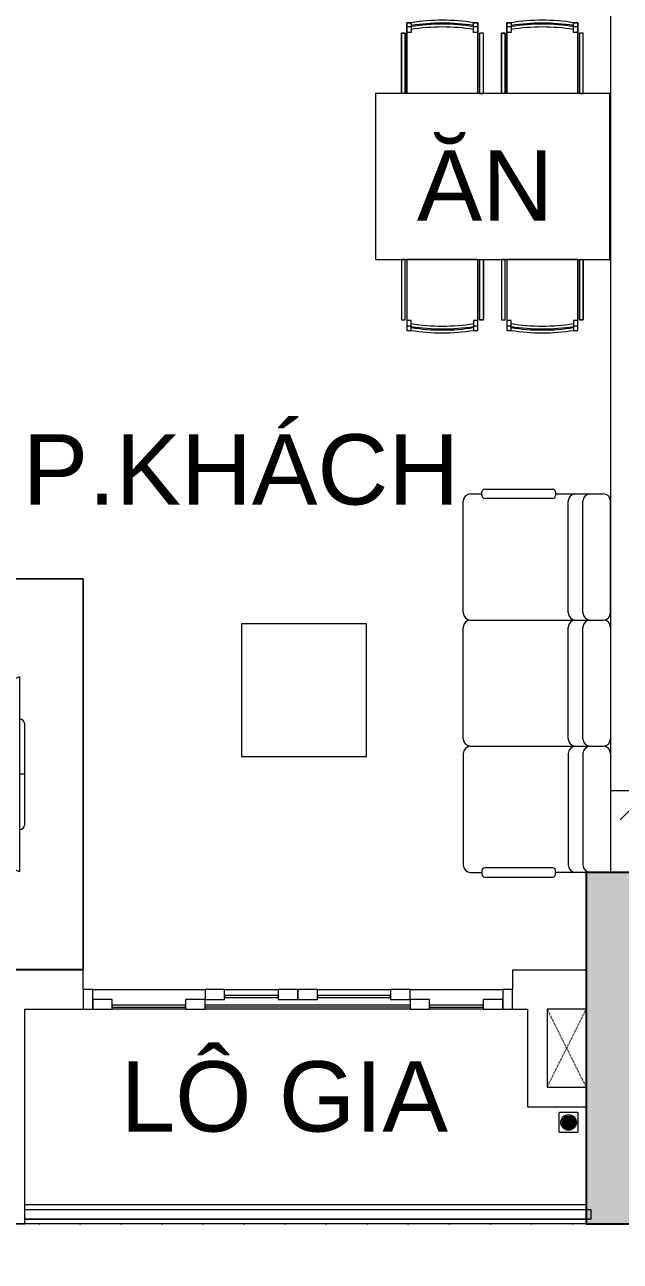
# Model space of a CAD drawing. Header units: millimetres. Extents: x -20144 to 122974, y -38328 to 48263.
# Drawn here: x 29301 to 32351, y -191 to 6140 of the extents above; entities that cross this region are included whole.
import ezdxf

# ---------------------------------------------------------------- set-up
doc = ezdxf.new("R2010")
doc.units = ezdxf.units.MM
doc.linetypes.add('Dash', pattern=[6.35, 3.175, -3.175])
doc.linetypes.add('Grid Line', pattern=[4.2, 3, -0.6, 0, -0.6])
for name, color, linetype, lineweight in [('A-DETL-GENF', 31, 'Continuous', 5), ('A-DETL-GENF-HDLN', 161, 'Dash', 5), ('CHU', 181, 'Continuous', 5), ('CUA', 31, 'Continuous', 9), ('DIM', 1, 'Continuous', 5), ('DIM-200', 1, 'Continuous', 5), ('NET THAY 1', 41, 'Continuous', 5), ('NET-CAT', 3, 'Continuous', 15), ('NET-THAY', 2, 'Continuous', 9), ('THIET BI', 44, 'Continuous', 5), ('THIET-BI', 44, 'Continuous', 5), ('TRUC', 225, 'Continuous', 5), ('X-COT HAM$0$LC.HA', 8, 'Continuous', 9)]:
    doc.layers.add(name, color=color, linetype=linetype, lineweight=lineweight)
doc.styles.add('Arial_3', font='arial_1.ttf', dxfattribs={"height": 400})
doc.styles.add('Arial_4', font='arial_1.ttf', dxfattribs={"height": 360})
doc.styles.add('TA1', font='arial_1.ttf')
doc.dimstyles.new('D_200_KTx2', dxfattribs={"dimtxt": 400, "dimasz": 300, "dimexe": 300, "dimexo": 300, "dimgap": 160, "dimtad": 1, "dimdec": 0, "dimzin": 9, "dimtxsty": 'TA1', "dimblk": 'ARCHTICK', "dimcen": 1, "dimdle": 300, "dimclrd": 256, "dimclre": 256, "dimclrt": 7, "dimadec": 0, "dimazin": 0, "dimtfac": 1, "dimtdec": 0, "dimtix": 1, "dimtmove": 1, "dimatfit": 3, "dimldrblk": 'ARCHTICK', "dimfxl": 1, "dimtolj": 1, "dimtzin": 0, "dimlwd": -1, "dimlwe": -1, "dimarcsym": 0})
doc.dimstyles.new('Diagonal_-_2mm_Arial', dxfattribs={"dimscale": 304.8, "dimtxt": 408.10376, "dimasz": 0.984252, "dimexe": 0.656168, "dimexo": 4.593176, "dimgap": 0.098425, "dimtad": 1, "dimdec": 0, "dimzin": 0, "dimdsep": 46, "dimtxsty": 'Arial_3', "dimblk1": 'OBLIQUE', "dimblk2": 'OBLIQUE', "dimsah": 1, "dimcen": 0.09, "dimdle": 0.656168, "dimazin": 0, "dimtfac": 1, "dimtdec": 4, "dimtix": 1, "dimtmove": 0, "dimatfit": 3, "dimfxl": 1, "dimtvp": 1, "dimtolj": 1, "dimtzin": 0, "dimlwd": 9, "dimlwe": 9, "dimarcsym": 2})

# ---------------------------------------------------------------- blocks, each defined once
blk = doc.blocks.new('ALC1807-ASCENT PLAZA-KET CAU_rvt-1-MẶT BẰNG TẦNG 5 ĐẾN TẦNG 22')
at = {"layer": 'X-COT HAM$0$LC.HA'}
h = blk.add_hatch(color=256, dxfattribs=at)
h.dxf.hatch_style = 1
h.paths.add_polyline_path([(32625.7, 1799.9), (32175.7, 1799.9), (32175.7, -0.1), (32625.7, -0.1)])
at = {"ltscale": 1000}
blk.add_lwpolyline([(32625.7, 1799.9), (32175.7, 1799.9), (32175.7, -0.1), (32625.7, -0.1)], close=True, dxfattribs=at)
blk = doc.blocks.new('X-PHEU - X-PHEU-1365544-MẶT BẰNG TẦNG 5 ĐẾN TẦNG 22')
at = {"layer": 'THIET-BI'}
for p, q in [((25, -29), (25, -121)), ((121, -25), (29, -25)), ((42.5, -90.5), (42.5, -59.5)), ((47.5, -51.8), (47.5, -98.2)), ((52.5, -103.1), (52.5, -46.9)), ((57.5, -43.5), (57.5, -106.5)), ((62.5, -108.8), (62.5, -41.2)), ((67.5, -39.8), (67.5, -110.2)), ((72.5, -71.9), (72.5, -39.1)), ((77.5, -39.1), (77.5, -71.9)), ((82.5, -110.2), (82.5, -39.8)), ((87.5, -41.2), (87.5, -108.8)), ((92.5, -106.5), (92.5, -43.5)), ((97.5, -46.9), (97.5, -103.1)), ((102.5, -98.2), (102.5, -51.8)), ((107.5, -59.5), (107.5, -90.5)), ((125, -121), (125, -29)), ((29, -125), (121, -125)), ((72.5, -110.9), (72.5, -78.1)), ((77.5, -78.1), (77.5, -110.9))]:
    blk.add_line(p, q, dxfattribs=at)
blk.add_circle((75, -75), 40, dxfattribs=at)
for centre, radius, start, end in [((29, -29), 4, 90, 180), ((75, -75), 36, 139.80824, 154.52563), ((75, -75), 36, 119.0853, 128.68219), ((75, -75), 36, 102.0247, 110.31751), ((75, -75), 36, 90, 93.98208), ((75, -75), 36, 86.01792, 90), ((75, -75), 36, 69.68249, 77.9753), ((75, -75), 36, 51.31781, 60.9147), ((75, -75), 36, 25.47437, 40.19176), ((121, -29), 4, 0, 90), ((29, -121), 4, 180, 270), ((75, -75), 36, 205.47437, 220.19176), ((75, -75), 36, 231.31781, 240.9147), ((75, -75), 36, 249.68249, 257.9753), ((75, -75), 4, 128.68219, 231.31781), ((75, -75), 36, 266.01792, 270), ((75, -75), 36, 270, 273.98208), ((75, -75), 4, 308.68219, 51.31781), ((75, -75), 36, 282.0247, 290.31751), ((75, -75), 36, 299.0853, 308.68219), ((75, -75), 36, 319.80824, 334.52563), ((121, -121), 4, 270, 0)]:
    blk.add_arc(centre, radius, start, end, dxfattribs=at)
blk = doc.blocks.new('X-SOFA1 - X-SOFA-V64-MẶT BẰNG TẦNG 5 ĐẾN TẦNG 22')
at = {"layer": 'THIET BI'}
for p, q in [((-716.2, 969.2), (-658.4, 969.2)), ((-658.4, 959.8), (-658.4, 978.7)), ((-644.3, 992.8), (-295.7, 992.8)), ((-281.5, 978.7), (-281.5, 959.8)), ((-281.5, 969.2), (-103.7, 969.2)), ((-103.7, 969.2), (-37.7, 969.2)), ((-753.8, 360.8), (-753.8, 931.5)), ((-295.7, 945.7), (-644.3, 945.7)), ((-216.7, 360.8), (-216.7, 931.5)), ((-141.3, 360.8), (-141.3, 931.5)), ((0, 360.8), (0, 931.5)), ((-716.2, 323.1), (-103.7, 323.1)), ((-103.7, 323.1), (-37.7, 323.1)), ((-1250, 303.6), (-1890, 303.6)), ((-1890, 303.6), (-1890, -376.4)), ((-1890, 303.6), (-1890, -376.4)), ((-1250, 303.6), (-1890, 303.6)), ((-1250, -376.4), (-1250, 303.6)), ((-1250, -376.4), (-1250, 303.6)), ((-753.8, -285.4), (-753.8, 285.4)), ((-216.7, -285.4), (-216.7, 285.4)), ((-141.3, -285.4), (-141.3, 285.4)), ((0, 285.4), (0, -285.4)), ((-1890, -376.4), (-1250, -376.4)), ((-1890, -376.4), (-1250, -376.4)), ((-753.8, -360.8), (-753.8, -931.5)), ((-716.2, -323.1), (-37.7, -323.1)), ((-216.7, -360.8), (-216.7, -931.5)), ((-141.3, -360.8), (-141.3, -931.5)), ((0, -360.8), (0, -552.3)), ((-295.7, -945.7), (-644.3, -945.7)), ((-716.2, -969.2), (-658.4, -969.2)), ((-658.4, -959.8), (-658.4, -978.7)), ((-644.3, -992.8), (-295.7, -992.8)), ((-281.5, -978.7), (-281.5, -959.8)), ((-103.7, -969.2), (-281.5, -969.2)), ((-38.9, -969.2), (-103.7, -969.2))]:
    blk.add_line(p, q, dxfattribs=at)
for centre, radius, start, end in [((-716.2, 931.5), 37.7, 90, 180), ((-644.3, 978.7), 14.1, 90, 180), ((-644.3, 959.8), 14.1, 180, 270), ((-295.7, 978.7), 14.1, 360, 90), ((-295.7, 959.8), 14.1, 270, 0), ((-179, 931.5), 37.7, 90, 180), ((-103.7, 931.5), 37.7, 90, 180), ((-37.7, 931.5), 37.7, 360, 90), ((-716.2, 360.8), 37.7, 180, 270), ((-716.2, 285.4), 37.7, 90, 180), ((-179, 360.8), 37.7, 180, 270), ((-179, 285.4), 37.7, 90, 180), ((-103.7, 360.8), 37.7, 180, 270), ((-103.7, 285.4), 37.7, 90, 180), ((-37.7, 360.8), 37.7, 270, 0), ((-37.7, 285.4), 37.7, 360, 90), ((-716.2, -285.4), 37.7, 180, 270), ((-179, -285.4), 37.7, 180, 270), ((-103.7, -285.4), 37.7, 180, 270), ((-37.7, -285.4), 37.7, 270, 0), ((-716.2, -360.8), 37.7, 90, 180), ((-179, -360.8), 37.7, 90, 180), ((-103.7, -360.8), 37.7, 90, 180), ((-37.7, -360.8), 37.7, 360, 90), ((-716.2, -931.5), 37.7, 180, 270), ((-644.3, -959.8), 14.1, 90, 180), ((-295.7, -959.8), 14.1, 360, 90), ((-179, -931.5), 37.7, 180, 270), ((-103.7, -931.5), 37.7, 180, 270), ((-644.3, -978.7), 14.1, 180, 270), ((-295.7, -978.7), 14.1, 270, 0)]:
    blk.add_arc(centre, radius, start, end, dxfattribs=at)
blk = doc.blocks.new('X-BAN AN 4 GHE1 - X-BAN AN 4 GHE-1305657-MẶT BẰNG TẦNG 5 ĐẾN TẦNG 22')
at = {"layer": 'THIET BI'}
for p, q in [((187, 362.7), (165.2, 362.7)), ((165.2, 362.7), (165.2, 0)), ((165.2, 362.7), (165.2, 0)), ((187, 362.7), (165.2, 362.7)), ((165.2, 340.9), (187, 340.9)), ((187, 327.9), (187, 362.7)), ((187, 311.9), (187, 327.9)), ((527.9, 362.7), (506.1, 362.7)), ((506.1, 362.7), (506.1, 327.9)), ((527.9, 362.7), (506.1, 362.7)), ((506.1, 340.9), (527.9, 340.9)), ((506.1, 327.9), (506.1, 311.9)), ((527.9, 0), (527.9, 362.7)), ((527.9, 0), (527.9, 362.7)), ((698.6, 362.7), (676.8, 362.7)), ((676.8, 362.7), (676.8, 0)), ((676.8, 362.7), (676.8, 0)), ((698.6, 362.7), (676.8, 362.7)), ((676.8, 340.9), (698.6, 340.9)), ((698.6, 327.9), (698.6, 362.7)), ((698.6, 311.9), (698.6, 327.9)), ((1039.5, 362.7), (1017.7, 362.7)), ((1017.7, 362.7), (1017.7, 327.9)), ((1039.5, 362.7), (1017.7, 362.7)), ((1017.7, 340.9), (1039.5, 340.9)), ((1017.7, 327.9), (1017.7, 311.9)), ((1039.5, 0), (1039.5, 362.7)), ((1039.5, 0), (1039.5, 362.7)), ((136.9, 308.5), (136.9, 0)), ((155.8, 308.5), (136.9, 308.5)), ((136.9, 308.5), (155.8, 308.5)), ((136.9, 0), (136.9, 308.5)), ((155.8, 0), (155.8, 308.5)), ((155.8, 308.5), (155.8, 0)), ((165.2, 311.9), (187, 311.9)), ((506.1, 311.9), (527.9, 311.9)), ((556.2, 308.5), (537.3, 308.5)), ((537.3, 308.5), (537.3, 0)), ((537.3, 308.5), (537.3, 0)), ((556.2, 308.5), (537.3, 308.5)), ((556.2, 0), (556.2, 308.5)), ((556.2, 0), (556.2, 308.5)), ((667.4, 308.5), (648.5, 308.5)), ((648.5, 308.5), (648.5, 0)), ((648.5, 308.5), (667.4, 308.5)), ((648.5, 0), (648.5, 308.5)), ((667.4, 0), (667.4, 308.5)), ((667.4, 308.5), (667.4, 0)), ((676.8, 311.9), (698.6, 311.9)), ((1017.7, 311.9), (1039.5, 311.9)), ((1067.8, 308.5), (1048.9, 308.5)), ((1048.9, 308.5), (1048.9, 0)), ((1048.9, 308.5), (1048.9, 0)), ((1067.8, 308.5), (1048.9, 308.5)), ((1067.8, 0), (1067.8, 308.5)), ((1067.8, 0), (1067.8, 308.5)), ((136.9, 0), (0, 0)), ((0, 0), (0, -850)), ((0, 0), (0, -850)), ((1200, 0), (0, 0)), ((155.8, 0), (136.9, 0)), ((165.2, 0), (155.8, 0)), ((165.2, 0), (527.9, 0)), ((537.3, 0), (527.9, 0)), ((537.3, 0), (556.2, 0)), ((648.5, 0), (556.2, 0)), ((667.4, 0), (648.5, 0)), ((676.8, 0), (667.4, 0)), ((676.8, 0), (1039.5, 0)), ((1048.9, 0), (1039.5, 0)), ((1048.9, 0), (1067.8, 0)), ((1200, 0), (1067.8, 0)), ((1200, -850), (1200, 0)), ((1200, -850), (1200, 0)), ((0, -850), (136.9, -850)), ((0, -850), (1200, -850)), ((136.9, -850), (136.9, -1158.5)), ((155.8, -850), (136.9, -850)), ((136.9, -850), (136.9, -1158.5)), ((155.8, -1158.5), (155.8, -850)), ((155.8, -850), (165.2, -850)), ((155.8, -1158.5), (155.8, -850)), ((165.2, -850), (165.2, -1212.7)), ((165.2, -850), (527.9, -850)), ((165.2, -1212.7), (165.2, -850)), ((527.9, -1212.7), (527.9, -850)), ((527.9, -850), (537.3, -850)), ((527.9, -850), (527.9, -1212.7)), ((537.3, -850), (537.3, -1158.5)), ((537.3, -850), (556.2, -850)), ((537.3, -1158.5), (537.3, -850)), ((556.2, -1158.5), (556.2, -850)), ((556.2, -850), (648.5, -850)), ((556.2, -850), (556.2, -1158.5)), ((648.5, -850), (648.5, -1158.5)), ((667.4, -850), (648.5, -850)), ((648.5, -850), (648.5, -1158.5)), ((667.4, -1158.5), (667.4, -850)), ((667.4, -850), (676.8, -850)), ((667.4, -1158.5), (667.4, -850)), ((676.8, -850), (676.8, -1212.7)), ((676.8, -850), (1039.5, -850)), ((676.8, -1212.7), (676.8, -850)), ((1039.5, -1212.7), (1039.5, -850)), ((1039.5, -850), (1048.9, -850)), ((1039.5, -850), (1039.5, -1212.7)), ((1048.9, -850), (1048.9, -1158.5)), ((1048.9, -850), (1067.8, -850)), ((1048.9, -1158.5), (1048.9, -850)), ((1067.8, -1158.5), (1067.8, -850)), ((1067.8, -850), (1200, -850)), ((1067.8, -850), (1067.8, -1158.5)), ((136.9, -1158.5), (155.8, -1158.5)), ((136.9, -1158.5), (155.8, -1158.5)), ((165.2, -1161.9), (187, -1161.9)), ((165.2, -1190.9), (187, -1190.9)), ((187, -1161.9), (187, -1177.9)), ((187, -1177.9), (187, -1212.7)), ((506.1, -1161.9), (527.9, -1161.9)), ((506.1, -1177.9), (506.1, -1161.9)), ((506.1, -1212.7), (506.1, -1177.9)), ((506.1, -1190.9), (527.9, -1190.9)), ((537.3, -1158.5), (556.2, -1158.5)), ((556.2, -1158.5), (537.3, -1158.5)), ((648.5, -1158.5), (667.4, -1158.5)), ((648.5, -1158.5), (667.4, -1158.5)), ((676.8, -1161.9), (698.6, -1161.9)), ((676.8, -1190.9), (698.6, -1190.9)), ((698.6, -1161.9), (698.6, -1177.9)), ((698.6, -1177.9), (698.6, -1212.7)), ((1017.7, -1161.9), (1039.5, -1161.9)), ((1017.7, -1177.9), (1017.7, -1161.9)), ((1017.7, -1212.7), (1017.7, -1177.9)), ((1017.7, -1190.9), (1039.5, -1190.9)), ((1048.9, -1158.5), (1067.8, -1158.5)), ((1067.8, -1158.5), (1048.9, -1158.5)), ((165.2, -1212.7), (187, -1212.7)), ((187, -1212.7), (165.2, -1212.7)), ((506.1, -1212.7), (527.9, -1212.7)), ((527.9, -1212.7), (506.1, -1212.7)), ((676.8, -1212.7), (698.6, -1212.7)), ((698.6, -1212.7), (676.8, -1212.7)), ((1017.7, -1212.7), (1039.5, -1212.7)), ((1039.5, -1212.7), (1017.7, -1212.7))]:
    blk.add_line(p, q, dxfattribs=at)
for centre, radius, start, end in [((346.5, -638.1), 1013.4, 80.94073, 99.05927), ((346.5, -638.1), 1013.4, 80.94073, 99.05927), ((346.5, -638.1), 998.9, 80.80804, 99.19196), ((346.5, -658.2), 1013.4, 80.94073, 99.05927), ((346.5, -658.2), 998.9, 80.80804, 99.19196), ((858.1, -638.1), 1013.4, 80.94073, 99.05927), ((858.1, -638.1), 1013.4, 80.94073, 99.05927), ((858.1, -638.1), 998.9, 80.80804, 99.19196), ((858.1, -658.2), 1013.4, 80.94073, 99.05927), ((858.1, -658.2), 998.9, 80.80804, 99.19196), ((346.5, -191.8), 998.9, 260.80804, 279.19196), ((346.5, -191.8), 1013.4, 260.94073, 279.05927), ((346.5, -211.9), 998.9, 260.80804, 279.19196), ((858.1, -191.8), 998.9, 260.80804, 279.19196), ((858.1, -191.8), 1013.4, 260.94073, 279.05927), ((858.1, -211.9), 998.9, 260.80804, 279.19196), ((346.5, -211.9), 1013.4, 260.94073, 279.05927), ((346.5, -211.9), 1013.4, 260.94073, 279.05927), ((858.1, -211.9), 1013.4, 260.94073, 279.05927), ((858.1, -211.9), 1013.4, 260.94073, 279.05927)]:
    blk.add_arc(centre, radius, start, end, dxfattribs=at)
blk = doc.blocks.new('X-TV1 - X-TV-1305658-MẶT BẰNG TẦNG 5 ĐẾN TẦNG 22')
at = {"layer": 'THIET BI'}
for p, q in [((2000, 400), (0, 400)), ((0, 400), (0, 1.4)), ((0, 400), (2000, 400)), ((0, 1.4), (0, 400)), ((2000, 1.3), (2000, 400)), ((2000, 400), (2000, 1.3)), ((500, 75), (1500, 75)), ((522.5, 25), (500, 75)), ((740, 100), (1260, 100)), ((1000, 100), (1000, 75)), ((1500, 75), (1477.5, 25)), ((1477.5, 25), (522.5, 25))]:
    blk.add_line(p, q, dxfattribs=at)
for centre, start_param, end_param in [((740, 75), 0, 1.570796), ((1260, 75), 4.712389, 6.283185), ((740, 25), 1.570796, 2.992895), ((1260, 25), 3.290291, 4.712389)]:
    blk.add_ellipse(centre, major_axis=(0, 25), ratio=0.9, start_param=start_param, end_param=end_param, dxfattribs=at)
blk = doc.blocks.new('CUA LO GIA - DB6-1834140-MẶT BẰNG TẦNG 5 ĐẾN TẦNG 22')
at = {"layer": 'CUA'}
for p, q in [((-1050, 100), (-1100, 100)), ((-1100, 100), (-1100, 0)), ((-950, 100), (-1050, 100)), ((-1050, 100), (-1050, 50)), ((-1050, 0), (-1050, 100)), ((-950, 50), (-950, 100)), ((-950, 100), (-675, 100)), ((-675, 90), (-950, 90)), ((-950, 90), (-950, 80)), ((-950, 80), (-675, 80)), ((-575, 100), (-675, 100)), ((-675, 100), (-675, 50)), ((-675, 80), (-675, 90)), ((-575, 50), (-575, 100)), ((-575, 100), (475, 100)), ((-575, 90), (475, 90)), ((-575, 80), (475, 80)), ((575, 100), (475, 100)), ((475, 100), (475, 50)), ((575, 50), (575, 100)), ((575, 100), (950, 100)), ((950, 90), (575, 90)), ((575, 90), (575, 80)), ((575, 80), (950, 80)), ((1050, 100), (950, 100)), ((950, 100), (950, 50)), ((950, 80), (950, 90)), ((1050, 50), (1050, 100)), ((1100, 100), (1050, 100)), ((1050, 100), (1050, 0)), ((1100, 0), (1100, 100)), ((-1100, 0), (-1050, 0)), ((-1050, 50), (-950, 50)), ((-575, 0), (-1050, 0)), ((-675, 50), (-575, 50)), ((-475, 50), (-575, 50)), ((-575, 50), (-575, 0)), ((-575, 0), (-475, 0)), ((-475, 0), (-475, 50)), ((-100, 40), (-475, 40)), ((-475, 40), (-475, 30)), ((-475, 30), (-100, 30)), ((-100, 0), (-475, 0)), ((0, 50), (-100, 50)), ((-100, 50), (-100, 0)), ((-100, 30), (-100, 40)), ((-100, 0), (0, 0)), ((100, 50), (0, 50)), ((0, 50), (0, 0)), ((0, 0), (0, 50)), ((0, 0), (100, 0)), ((100, 0), (100, 50)), ((375, 40), (100, 40)), ((100, 40), (100, 30)), ((100, 30), (375, 30)), ((375, 0), (100, 0)), ((475, 50), (375, 50)), ((375, 50), (375, 0)), ((375, 30), (375, 40)), ((375, 0), (475, 0)), ((475, 50), (575, 50)), ((475, 0), (475, 50)), ((1050, 0), (475, 0)), ((950, 50), (1050, 50)), ((1050, 0), (1100, 0))]:
    blk.add_line(p, q, dxfattribs=at)
blk = doc.blocks.new('Top Rail Type - Top Rail_Internal_-1915045-MẶT BẰNG TẦNG 5 ĐẾN TẦNG 22')
at = {"layer": 'NET THAY 1'}
for p, q in [((29300.5, 74.9), (32200.5, 74.9)), ((32200.5, 74.9), (32200.5, 24.9)), ((32200.5, 24.9), (29300.5, 24.9))]:
    blk.add_line(p, q, dxfattribs=at)
blk = doc.blocks.new('Top Rail Type - Top Rail_Internal_-V75-MẶT BẰNG TẦNG 5 ĐẾN TẦNG 22')
at = {"layer": 'NET THAY 1'}
for p, q in [((29300.5, 74.9), (32200.5, 74.9)), ((32200.5, 74.9), (32200.5, 24.9)), ((29300.5, 24.9), (32200.5, 24.9))]:
    blk.add_line(p, q, dxfattribs=at)
blk = doc.blocks.new('Family2 - Family1-1830951-MẶT BẰNG TẦNG 5 ĐẾN TẦNG 22')
at = {"layer": 'A-DETL-GENF'}
for p, q in [((200, 400), (0, 400)), ((0, 400), (0, 0)), ((200, 0), (200, 400)), ((0, 0), (200, 0))]:
    blk.add_line(p, q, dxfattribs=at)
at = {"layer": 'A-DETL-GENF-HDLN'}
for p, q in [((0, 400), (200, 0.8)), ((0, 0), (200, 399.2))]:
    blk.add_line(p, q, dxfattribs=at)
blk = doc.blocks.new('DIMBLOCK44-MẶT BẰNG TẦNG 5 ĐẾN TẦNG 22')
at = {"layer": 'DIM-200', "lineweight": 9, "transparency": 16777216}
for p, q in [((32500.5, 2788.1), (32500.5, 2019.6)), ((32500.5, 2219.6), (32500.5, 2788.1)), ((36150.5, 2509.8), (36150.5, 2019.6)), ((36150.5, 2219.6), (36150.5, 2509.8)), ((32500.5, 2219.6), (32650.5, 2369.6)), ((36150.5, 2219.6), (36300.5, 2369.6)), ((32300.5, 2219.6), (36350.5, 2219.6)), ((32500.5, 2219.6), (32350.5, 2069.6)), ((36150.5, 2219.6), (36000.5, 2069.6))]:
    blk.add_line(p, q, dxfattribs=at)
at = {"layer": 'DIM-200', "color": 0, "lineweight": 9, "transparency": 16777216, "insert": (33710.2, 2768.9), "char_height": 400, "width": 1476.708, "attachment_point": 1, "line_spacing_factor": 0.941778, "style": 'Arial_3'}
blk.add_mtext('3650', dxfattribs=at)
blk = doc.blocks.new('_Oblique')
at = {"color": 0, "linetype": 'ByBlock', "lineweight": -2}
blk.add_line((-0.5, -0.5), (0.5, 0.5), dxfattribs=at)
blk = doc.blocks.new('_ArchTick')
at = {"color": 0, "const_width": 0.15}
blk.add_lwpolyline([(-0.5, -0.5), (0.5, 0.5)], dxfattribs=at)
blk = doc.blocks.new('*D650')
at = {"layer": 'Defpoints', "color": 0, "transparency": 16777216}
for p in [(28050.5, -0.1), (32400.5, -0.1), (32400.5, -2000.1)]:
    blk.add_point(p, dxfattribs=at)
at = {"layer": 'DIM', "transparency": 16777216}
for p, q in [((28050.5, -300.1), (28050.5, -2300.1)), ((32400.5, -300.1), (32400.5, -2300.1)), ((27750.5, -2000.1), (32700.5, -2000.1))]:
    blk.add_line(p, q, dxfattribs=at)
at = {"layer": 'DIM', "transparency": 16777216, "xscale": 300, "yscale": 300, "zscale": 300, "rotation": 180}
blk.add_blockref('_ArchTick', (28050.5, -2000.1), dxfattribs=at)
at = {"layer": 'DIM', "transparency": 16777216, "xscale": 300, "yscale": 300, "zscale": 300}
blk.add_blockref('_ArchTick', (32400.5, -2000.1), dxfattribs=at)
at = {"layer": 'DIM', "color": 7, "transparency": 16777216, "insert": (30225.5, -1635.7), "char_height": 400, "attachment_point": 5, "style": 'TA1'}
blk.add_mtext('\\A1;4350', dxfattribs=at)
blk = doc.blocks.new('*D651')
at = {"layer": 'Defpoints', "color": 0, "transparency": 16777216}
for p in [(32400.5, -0.1), (39630.5, -0.1), (39630.5, -2000.1)]:
    blk.add_point(p, dxfattribs=at)
at = {"layer": 'DIM', "transparency": 16777216}
for p, q in [((32400.5, -300.1), (32400.5, -2300.1)), ((39630.5, -300.1), (39630.5, -2300.1)), ((32100.5, -2000.1), (39930.5, -2000.1))]:
    blk.add_line(p, q, dxfattribs=at)
at = {"layer": 'DIM', "transparency": 16777216, "xscale": 300, "yscale": 300, "zscale": 300, "rotation": 180}
blk.add_blockref('_ArchTick', (32400.5, -2000.1), dxfattribs=at)
at = {"layer": 'DIM', "transparency": 16777216, "xscale": 300, "yscale": 300, "zscale": 300}
blk.add_blockref('_ArchTick', (39630.5, -2000.1), dxfattribs=at)
at = {"layer": 'DIM', "color": 7, "transparency": 16777216, "insert": (36015.5, -1635.7), "char_height": 400, "attachment_point": 5, "style": 'TA1'}
blk.add_mtext('\\A1;7230', dxfattribs=at)

msp = doc.modelspace()

# ---------------------------------------------------------------- linework, layer by layer
at = {"layer": 'NET-CAT'}
for p, q in [((32300.5, 6849.9), (32300.5, 1799.9)), ((29599.1, 1299.9), (29200.5, 1299.9)), ((29599.1, 1199.9), (29599.1, 1299.9)), ((31875.7, 1299.9), (31799.1, 1299.9)), ((31799.1, 1299.9), (31799.1, 1199.9)), ((32175.7, 1299.9), (31875.7, 1299.9)), ((32175.7, 1099.9), (32175.7, 1299.9)), ((29300.5, 1099.9), (29599.1, 1099.9)), ((29300.5, -0.1), (29300.5, 1099.9)), ((31799.1, 1099.9), (31875.7, 1099.9)), ((31875.7, 1099.9), (31875.7, 599.9)), ((32175.7, 599.9), (32175.7, 699.9)), ((31875.7, 599.9), (32175.7, 599.9)), ((29100.5, -0.1), (29300.5, -0.1))]:
    msp.add_line(p, q, dxfattribs=at)
at = {"layer": 'NET-THAY'}
for p, q in [((32175.7, 599.9), (32175.7, 74.9)), ((32175.7, 99.9), (32175.7, 599.9)), ((29300.5, 99.9), (32175.7, 99.9)), ((32175.7, -0.1), (32175.7, 24.9)), ((32175.7, -0.1), (29300.5, -0.1))]:
    msp.add_line(p, q, dxfattribs=at)
at = {"layer": 'TRUC', "linetype": 'Grid Line', "ltscale": 50}
msp.add_line((43000.5, -0.1), (-12092.4, -0.1), dxfattribs=at)

# ---------------------------------------------------------------- block references
at = {"lineweight": 5}
msp.add_blockref('ALC1807-ASCENT PLAZA-KET CAU_rvt-1-MẶT BẰNG TẦNG 5 ĐẾN TẦNG 22', (0, 0), dxfattribs=at)
at = {"layer": 'A-DETL-GENF'}
msp.add_blockref('Family2 - Family1-1830951-MẶT BẰNG TẦNG 5 ĐẾN TẦNG 22', (31975.7, 699.9), dxfattribs=at)
at = {"layer": 'CUA', "rotation": 180}
msp.add_blockref('CUA LO GIA - DB6-1834140-MẶT BẰNG TẦNG 5 ĐẾN TẦNG 22', (30699.1, 1199.9), dxfattribs=at)
at = {"layer": 'NET THAY 1'}
for name in ['Top Rail Type - Top Rail_Internal_-1915045-MẶT BẰNG TẦNG 5 ĐẾN TẦNG 22', 'Top Rail Type - Top Rail_Internal_-V75-MẶT BẰNG TẦNG 5 ĐẾN TẦNG 22']:
    msp.add_blockref(name, (0, 0), dxfattribs=at)
at = {"layer": 'THIET BI'}
for name, p, rotation in [('X-BAN AN 4 GHE1 - X-BAN AN 4 GHE-1305657-MẶT BẰNG TẦNG 5 ĐẾN TẦNG 22', (32297.7, 4937.7), 180), ('X-TV1 - X-TV-1305658-MẶT BẰNG TẦNG 5 ĐẾN TẦNG 22', (29199.1, 3302.2), 269.9999999957582)]:
    msp.add_blockref(name, p, dxfattribs=dict(at, rotation=rotation))
msp.add_blockref('X-SOFA1 - X-SOFA-V64-MẶT BẰNG TẦNG 5 ĐẾN TẦNG 22', (32300.5, 2769.1), dxfattribs=at)
at = {"layer": 'THIET-BI', "rotation": 89.99999999999974}
msp.add_blockref('X-PHEU - X-PHEU-1365544-MẶT BẰNG TẦNG 5 ĐẾN TẦNG 22', (32010.7, 444.9), dxfattribs=at)

# ---------------------------------------------------------------- texts
at = {"layer": 'CHU', "color": 7, "char_height": 360, "attachment_point": 1, "line_spacing_factor": 0.936439, "style": 'Arial_4'}
for s, insert, width in [('\\pt2540.0016,5079.9996,7620.0012,10159.9992,12700.0008,15239.9988,17780.0004,20319.9984,22860,25400.0016,27939.9996,30480.0012,33019.9992,35560.0008,38099.9988,40640.0004,43179.9984,45720,48260.0016,50799.9996,53340.0012,55879.9992,58420.0008,60959.9988,63500.0004,66039.9984,68580,71120.0016,73659.9996,76200.0012,78739.9992,81280.0008;ĂN', (31308.5, 5496.2), 709.02), ('\\pt2540.0016,5079.9996,7620.0012,10159.9992,12700.0008,15239.9988,17780.0004,20319.9984,22860,25400.0016,27939.9996,30480.0012,33019.9992,35560.0008,38099.9988,40640.0004,43179.9984,45720,48260.0016,50799.9996,53340.0012,55879.9992,58420.0008,60959.9988,63500.0004,66039.9984,68580,71120.0016,73659.9996,76200.0012,78739.9992,81280.0008;P.KHÁCH', (29290.3, 4043.3), 2232.1), ('\\pt2540.0016,5079.9996,7620.0012,10159.9992,12700.0008,15239.9988,17780.0004,20319.9984,22860,25400.0016,27939.9996,30480.0012,33019.9992,35560.0008,38099.9988,40640.0004,43179.9984,45720,48260.0016,50799.9996,53340.0012,55879.9992,58420.0008,60959.9988,63500.0004,66039.9984,68580,71120.0016,73659.9996,76200.0012,78739.9992,81280.0008;LÔ GIA', (29791.2, 833.2), 1656.4)]:
    msp.add_mtext(s, dxfattribs=dict(at, insert=insert, width=width))

# ---------------------------------------------------------------- dimensions: what is measured, and where the dimension line sits
at = {"layer": 'DIM', "lineweight": 9}
dim = msp.add_linear_dim(base=(36150.5, 2219.6), p1=(32500.5, 4188.1), p2=(36150.5, 3909.8), dimstyle='Diagonal_-_2mm_Arial', override={"dimpost": '<>', "dimfxl": 3660.587701}, dxfattribs=at)
dim.commit()
dim.dimension.update_dxf_attribs({"geometry": 'DIMBLOCK44-MẶT BẰNG TẦNG 5 ĐẾN TẦNG 22', "text_midpoint": (34325.5, 2454)})
at = {"layer": 'DIM'}
for base, p1, p2, picture, middle in [((32400.5, -2000.1), (28050.5, -0.1), (32400.5, -0.1), '*D650', (30225.5, -1635.7)), ((39630.5, -2000.1), (32400.5, -0.1), (39630.5, -0.1), '*D651', (36015.5, -1635.7))]:
    dim = msp.add_linear_dim(base=base, p1=p1, p2=p2, dimstyle='D_200_KTx2', dxfattribs=at)
    dim.commit()
    dim.dimension.update_dxf_attribs({"geometry": picture, "text_midpoint": middle})

doc.saveas('drawing.dxf')
